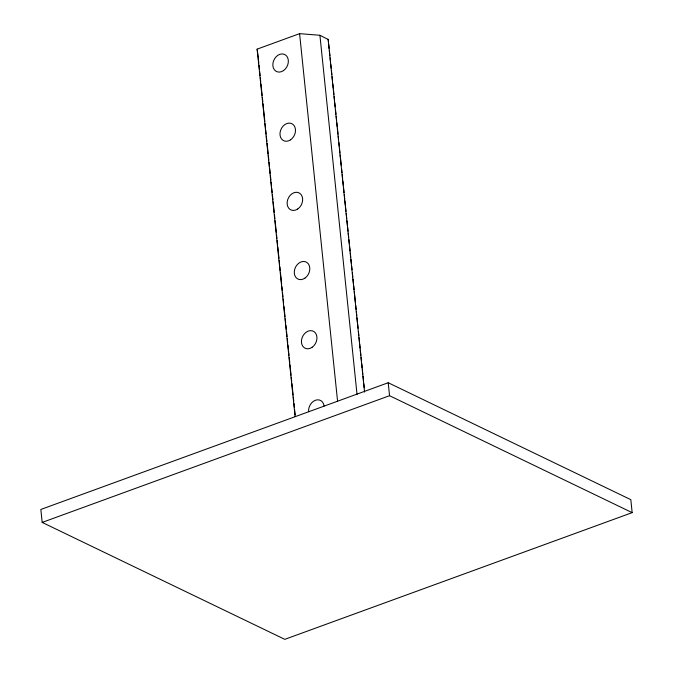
<?xml version="1.0" encoding="UTF-8"?>
<svg xmlns="http://www.w3.org/2000/svg" width="673" height="673" viewBox="0 0 673 673"><rect width="100%" height="100%" fill="white"/><g stroke="black" fill="none" stroke-linecap="round" stroke-linejoin="round"><path stroke-width="1.01" d="M295.111 416.604L257.136 49.137L299.586 33.65L319.911 35.274L328.525 39.648A2.364 0.934 -5.9 0 1 328.306 40.136L328.525 42.231M388.212 382.735L40.843 509.453L42.18 522.416L284.788 639.35L632.157 512.641L630.82 499.669L388.212 382.735L389.549 395.707L632.157 512.641M42.18 522.416L389.549 395.707M257.136 49.137L258.138 56.885M328.744 44.317L329.173 48.49M329.391 50.576L329.93 55.8M330.14 57.886L330.578 62.059M330.788 64.154L331.225 68.326M331.436 70.413L331.873 74.594M332.083 76.68L332.521 80.853M332.841 83.982L333.27 88.163M333.488 90.249L333.917 94.422M334.136 96.517L334.565 100.689M334.784 102.776L335.213 106.948M335.541 110.086L335.97 114.259M336.189 116.345L336.618 120.526M336.837 122.612L337.266 126.785M337.484 128.871L338.023 134.095M338.233 136.182L338.561 139.311M338.881 142.449L339.318 146.621M339.529 148.708L339.958 152.889M340.176 154.975L341.253 165.415M341.581 168.544L342.01 172.717M342.229 174.812L342.658 178.984M342.877 181.071L343.306 185.252M343.524 187.338L344.063 192.554M344.273 194.64L344.711 198.821M344.921 200.907L345.358 205.08M345.569 207.175L346.006 211.347M346.216 213.434L346.755 218.658M346.974 220.744L347.403 224.917M347.621 227.003L348.05 231.184M348.269 233.27L348.698 237.443M348.917 239.538L349.346 243.71M349.674 246.84L350.103 251.021M350.322 253.107L350.751 257.279M350.961 259.366L351.399 263.547M351.609 265.633L352.046 269.806M352.366 272.944L352.803 277.116M353.014 279.202L353.443 283.383M353.661 285.47L354.091 289.642M354.309 291.729L355.386 302.169M355.714 305.306L356.143 309.479M356.362 311.565L356.791 315.738M357.01 317.833L357.439 322.005M357.657 324.092L358.086 328.273M358.406 331.402L358.844 335.575M359.054 337.661L359.491 341.842M359.702 343.928L360.139 348.101M360.349 350.196L360.888 355.411M361.107 357.498L361.426 360.635M361.754 363.765L362.183 367.938M362.402 370.024L362.831 374.205M363.05 376.291L363.588 381.507M363.807 383.602L364.236 387.774M328.104 39.227L364.573 392.081M319.911 35.274L357.026 394.395M299.586 33.65L337.56 401.116M258.264 57.853L258.802 63.077M259.021 65.163L259.45 69.336M259.669 71.422L260.098 75.603M260.316 77.689L260.745 81.862M260.964 83.948L262.15 95.44M262.369 97.526L262.798 101.699M263.017 103.785L263.446 107.966M263.665 110.052L264.851 121.535M265.061 123.622L265.499 127.794M265.709 129.889L266.138 134.062M266.357 136.148L266.895 141.372M267.114 143.458L268.191 153.898M268.409 155.985L268.838 160.157M269.057 162.252L269.486 166.424M269.705 168.511L270.243 173.735M270.453 175.821L270.891 179.994M271.101 182.08L271.539 186.261M271.749 188.347L272.186 192.52M272.397 194.615L272.935 199.831M273.154 201.917L274.231 212.357M274.449 214.443L274.878 218.624M275.097 220.71L276.283 232.193M276.502 234.28L276.931 238.461M277.15 240.547L277.579 244.72M277.789 246.806L278.984 258.289M279.194 260.384L279.623 264.556M279.842 266.643L280.271 270.815M280.49 272.91L281.676 284.393M281.894 286.479L282.324 290.652M282.542 292.738L282.971 296.919M283.19 299.005L283.619 303.178M283.939 306.316L285.024 316.756M285.234 318.842L285.672 323.015M285.882 325.101L286.319 329.282M286.53 331.368L287.068 336.584M287.287 338.679L287.716 342.851M287.935 344.938L288.364 349.119M288.582 351.205L289.011 355.378M289.23 357.464L289.769 362.688M289.987 364.774L291.064 375.214M291.274 377.301L291.712 381.482M291.922 383.568L293.108 395.051M293.327 397.137L293.756 401.31M293.975 403.405L294.404 407.577M294.623 409.664L295.161 414.888M308.621 411.708A9.456 7.327 -64.3 0 1 315.444 400.25A9.456 7.327 -64.3 0 1 324.058 406.08M312.053 347.344A9.456 7.327 -64.3 0 0 314.013 331.612A9.456 7.327 -64.3 0 0 301.504 340.202A9.456 7.327 -64.3 0 0 312.053 347.344M304.903 278.168A9.456 7.327 -64.3 0 0 306.871 262.436A9.456 7.327 -64.3 0 0 294.353 271.026A9.456 7.327 -64.3 0 0 304.903 278.168M297.752 208.983A9.456 7.327 -64.3 0 0 299.721 193.26A9.456 7.327 -64.3 0 0 287.203 201.85A9.456 7.327 -64.3 0 0 297.752 208.983M290.601 139.807A9.456 7.327 -64.3 0 0 292.57 124.084A9.456 7.327 -64.3 0 0 280.052 132.665A9.456 7.327 -64.3 0 0 290.601 139.807M283.459 70.631A9.456 7.327 -64.3 0 0 285.419 54.908A9.456 7.327 -64.3 0 0 272.91 63.489A9.456 7.327 -64.3 0 0 283.459 70.631"/></g></svg>
